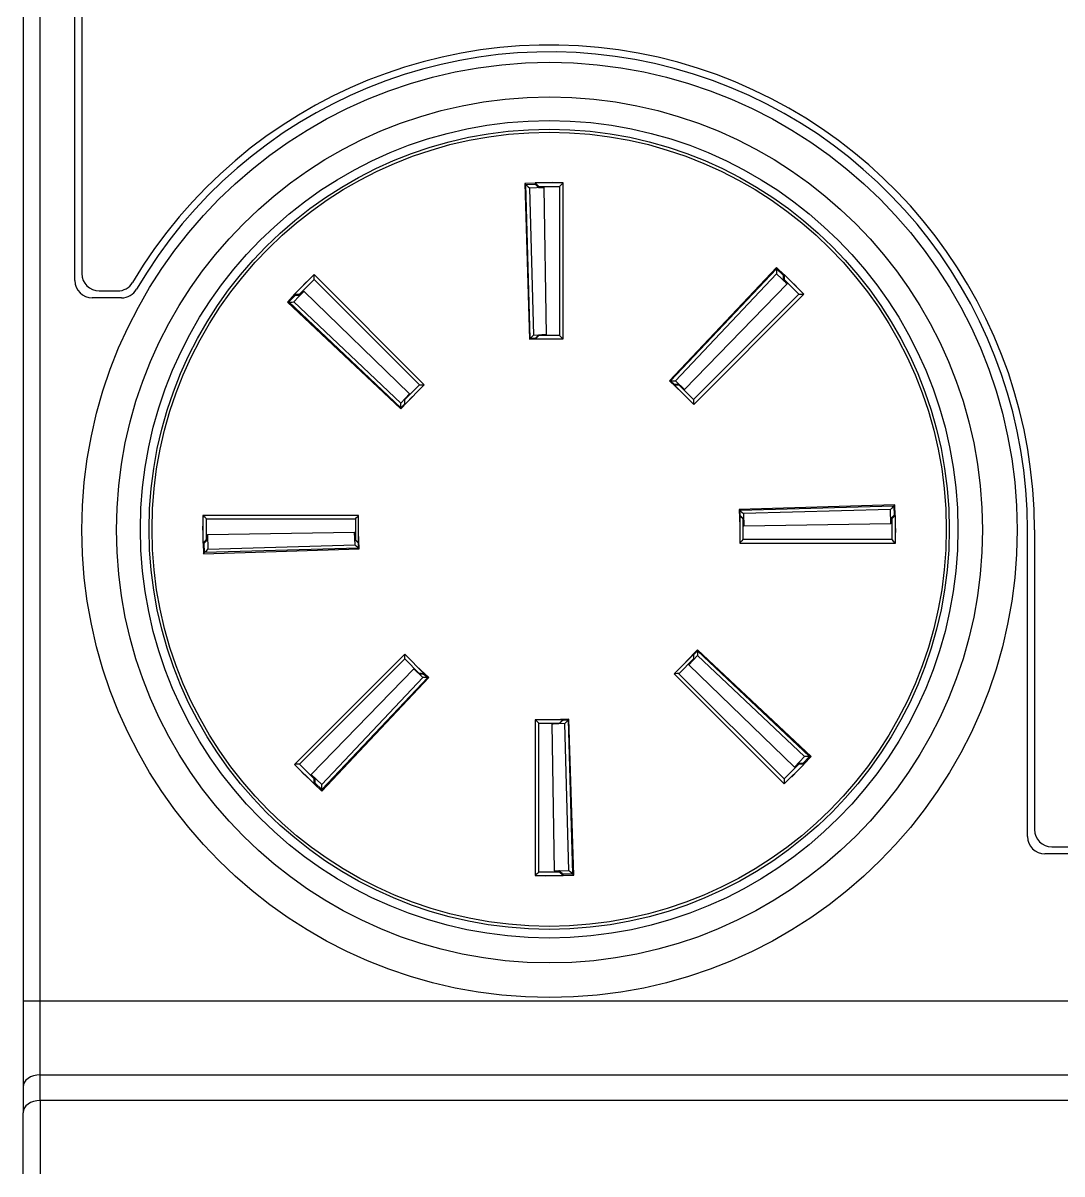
# Model space of a CAD drawing. Header units: millimetres. Extents: x -1721 to 4288, y -273 to 2028.
# Drawn here: x 113.99 to 137.99, y 1297.26 to 1323.84 of the extents above; entities that cross this region are included whole.
import ezdxf

# ---------------------------------------------------------------- set-up
doc = ezdxf.new("R2010")
doc.units = ezdxf.units.MM
doc.header["$LTSCALE"] = 5
doc.header["$MEASUREMENT"] = 0
doc.layers.add('圖框', color=7, linetype='CONTINUOUS')

msp = doc.modelspace()

# ---------------------------------------------------------------- linework, layer by layer
at = {"layer": '圖框'}
for p, q in [((113.993, 1340.137), (113.993, 1301.252)), ((114.393, 1301.252), (114.393, 1340.137)), ((115.193, 1317.897), (115.193, 1338.937)), ((115.353, 1338.777), (115.353, 1318.057)), ((125.825, 1320.147), (125.58, 1320.14)), ((125.58, 1320.14), (125.605, 1320.115)), ((125.58, 1320.14), (125.69, 1316.541)), ((125.605, 1320.115), (125.825, 1320.122)), ((125.707, 1316.559), (125.606, 1320.115)), ((126.024, 1320.045), (125.688, 1320.034)), ((125.688, 1320.034), (125.784, 1316.638)), ((125.825, 1320.153), (125.825, 1320.122)), ((126.465, 1320.153), (125.825, 1320.153)), ((125.825, 1320.153), (125.825, 1320.153)), ((125.905, 1320.046), (125.905, 1320.07)), ((125.905, 1320.07), (126.385, 1320.07)), ((126.219, 1320.159), (126.022, 1320.153)), ((126.024, 1320.045), (126.076, 1316.647)), ((126.219, 1320.159), (126.214, 1320.153)), ((126.219, 1320.153), (126.219, 1320.159)), ((126.385, 1320.07), (126.385, 1316.63)), ((126.465, 1320.153), (126.465, 1320.153)), ((126.465, 1316.553), (126.465, 1320.153)), ((131.393, 1318.201), (128.926, 1315.578)), ((131.393, 1318.201), (131.394, 1318.165)), ((131.572, 1318.032), (131.393, 1318.201)), ((120.715, 1318.037), (120.262, 1317.584)), ((120.378, 1317.581), (120.717, 1317.921)), ((120.715, 1318.037), (120.715, 1318.036)), ((123.26, 1315.491), (120.715, 1318.036)), ((120.717, 1317.921), (123.15, 1315.488)), ((128.95, 1315.579), (131.394, 1318.165)), ((131.395, 1318.05), (129.061, 1315.58)), ((131.394, 1318.165), (131.554, 1318.014)), ((131.64, 1317.819), (131.395, 1318.05)), ((131.576, 1318.036), (131.554, 1318.015)), ((131.557, 1317.904), (131.573, 1317.921)), ((131.573, 1317.921), (131.913, 1317.581)), ((132.028, 1317.584), (131.576, 1318.037)), ((131.576, 1318.036), (131.576, 1318.037)), ((115.753, 1317.657), (116.178, 1317.657)), ((120.479, 1317.648), (120.249, 1317.403)), ((120.537, 1317.867), (120.402, 1317.723)), ((120.479, 1317.648), (122.919, 1315.282)), ((120.537, 1317.867), (120.537, 1317.859)), ((120.541, 1317.863), (120.537, 1317.867)), ((131.64, 1317.819), (129.274, 1315.38)), ((131.859, 1317.762), (131.715, 1317.897)), ((131.859, 1317.762), (131.85, 1317.762)), ((131.855, 1317.758), (131.859, 1317.762)), ((116.269, 1317.497), (115.593, 1317.497)), ((120.266, 1317.58), (120.098, 1317.401)), ((120.098, 1317.401), (120.134, 1317.402)), ((120.098, 1317.401), (122.721, 1314.934)), ((120.134, 1317.402), (120.284, 1317.562)), ((122.72, 1314.959), (120.134, 1317.402)), ((120.249, 1317.403), (122.719, 1315.069)), ((120.262, 1317.584), (120.262, 1317.584)), ((120.262, 1317.584), (120.284, 1317.562)), ((120.395, 1317.565), (120.378, 1317.581)), ((131.913, 1317.581), (129.48, 1315.149)), ((129.483, 1315.038), (132.028, 1317.584)), ((132.028, 1317.584), (132.028, 1317.584)), ((125.784, 1316.638), (126.076, 1316.647)), ((125.905, 1316.63), (125.905, 1316.636)), ((126.385, 1316.63), (125.905, 1316.63)), ((125.69, 1316.541), (125.707, 1316.559)), ((125.69, 1316.541), (126.078, 1316.553)), ((125.826, 1316.563), (125.707, 1316.559)), ((125.825, 1316.562), (125.825, 1316.553)), ((125.825, 1316.553), (126.465, 1316.553)), ((125.825, 1316.553), (125.825, 1316.553)), ((126.465, 1316.553), (126.465, 1316.553)), ((128.926, 1315.578), (128.95, 1315.579)), ((128.926, 1315.578), (129.209, 1315.312)), ((129.037, 1315.497), (128.951, 1315.579)), ((129.061, 1315.58), (129.274, 1315.38)), ((122.719, 1315.069), (122.919, 1315.282)), ((122.808, 1315.038), (123.26, 1315.491)), ((123.15, 1315.488), (122.81, 1315.149)), ((123.26, 1315.491), (123.26, 1315.491)), ((129.037, 1315.497), (129.03, 1315.491)), ((129.03, 1315.491), (129.483, 1315.038)), ((129.03, 1315.491), (129.03, 1315.491)), ((129.141, 1315.488), (129.145, 1315.492)), ((129.48, 1315.149), (129.141, 1315.488)), ((122.801, 1315.045), (122.72, 1314.959)), ((122.721, 1314.934), (122.986, 1315.217)), ((122.801, 1315.045), (122.808, 1315.038)), ((122.81, 1315.149), (122.806, 1315.153)), ((122.808, 1315.038), (122.808, 1315.038)), ((129.483, 1315.038), (129.483, 1315.038)), ((122.721, 1314.934), (122.72, 1314.959)), ((134.132, 1312.719), (130.533, 1312.608)), ((130.533, 1312.608), (130.551, 1312.592)), ((130.533, 1312.608), (130.545, 1312.221)), ((130.551, 1312.592), (134.107, 1312.693)), ((130.555, 1312.473), (130.551, 1312.592)), ((134.026, 1312.611), (130.63, 1312.514)), ((134.037, 1312.275), (134.026, 1312.611)), ((134.132, 1312.719), (134.107, 1312.693)), ((134.107, 1312.693), (134.114, 1312.473)), ((134.139, 1312.473), (134.132, 1312.719)), ((121.745, 1312.473), (118.145, 1312.473)), ((118.145, 1312.473), (118.145, 1311.833)), ((118.145, 1312.473), (118.145, 1312.473)), ((118.229, 1312.393), (121.669, 1312.393)), ((118.229, 1311.913), (118.229, 1312.393)), ((121.669, 1312.393), (121.669, 1311.913)), ((121.745, 1311.833), (121.745, 1312.473)), ((121.745, 1312.473), (121.745, 1312.473)), ((130.545, 1312.473), (130.545, 1311.833)), ((130.554, 1312.473), (130.545, 1312.473)), ((130.545, 1312.473), (130.545, 1312.473)), ((130.622, 1311.913), (130.622, 1312.393)), ((130.622, 1312.393), (130.628, 1312.393)), ((130.63, 1312.514), (130.639, 1312.222)), ((134.038, 1312.393), (134.062, 1312.393)), ((134.062, 1312.393), (134.062, 1311.913)), ((134.145, 1312.473), (134.114, 1312.473)), ((134.145, 1311.833), (134.145, 1312.473)), ((134.145, 1312.473), (134.145, 1312.473)), ((118.145, 1312.228), (118.139, 1312.227)), ((118.139, 1312.227), (118.145, 1312.222)), ((118.139, 1312.227), (118.145, 1312.03)), ((118.254, 1312.032), (121.652, 1312.084)), ((121.661, 1311.792), (121.652, 1312.084)), ((121.757, 1311.698), (121.745, 1312.086)), ((134.037, 1312.275), (130.639, 1312.222)), ((134.151, 1312.079), (134.145, 1312.276)), ((134.151, 1312.079), (134.145, 1312.085)), ((134.145, 1312.079), (134.151, 1312.079)), ((137.193, 1305.057), (137.193, 1312.137)), ((137.353, 1312.137), (137.353, 1305.217)), ((118.145, 1311.833), (118.176, 1311.833)), ((118.145, 1311.833), (118.145, 1311.833)), ((118.151, 1311.833), (118.159, 1311.588)), ((118.183, 1311.614), (118.177, 1311.833)), ((118.252, 1311.913), (118.229, 1311.913)), ((118.254, 1312.032), (118.264, 1311.696)), ((118.264, 1311.696), (121.661, 1311.792)), ((121.669, 1311.913), (121.663, 1311.913)), ((121.736, 1311.834), (121.74, 1311.715)), ((121.736, 1311.833), (121.745, 1311.833)), ((121.745, 1311.833), (121.745, 1311.833)), ((130.545, 1311.833), (134.145, 1311.833)), ((130.545, 1311.833), (130.545, 1311.833)), ((134.062, 1311.913), (130.622, 1311.913)), ((134.145, 1311.833), (134.145, 1311.833)), ((118.159, 1311.588), (121.757, 1311.698)), ((118.159, 1311.588), (118.183, 1311.614)), ((121.74, 1311.715), (118.184, 1311.614)), ((121.757, 1311.698), (121.74, 1311.715)), ((122.808, 1309.268), (120.262, 1306.723)), ((120.378, 1306.725), (122.81, 1309.158)), ((123.26, 1308.816), (122.808, 1309.268)), ((122.808, 1309.268), (122.808, 1309.268)), ((122.81, 1309.158), (123.15, 1308.818)), ((129.483, 1309.268), (129.03, 1308.816)), ((129.141, 1308.818), (129.48, 1309.158)), ((129.57, 1309.372), (129.304, 1309.09)), ((129.572, 1309.238), (129.372, 1309.025)), ((129.48, 1309.158), (129.484, 1309.154)), ((129.489, 1309.262), (129.483, 1309.268)), ((129.483, 1309.268), (129.483, 1309.268)), ((129.489, 1309.261), (129.571, 1309.348)), ((129.57, 1309.372), (129.571, 1309.348)), ((132.193, 1306.906), (129.57, 1309.372)), ((129.571, 1309.348), (132.157, 1306.905)), ((132.042, 1306.904), (129.572, 1309.238)), ((120.651, 1306.488), (123.017, 1308.927)), ((123.229, 1308.727), (123.017, 1308.927)), ((123.364, 1308.729), (123.082, 1308.994)), ((131.811, 1306.659), (129.372, 1309.025)), ((120.896, 1306.257), (123.229, 1308.727)), ((123.34, 1308.728), (120.897, 1306.142)), ((120.898, 1306.106), (123.364, 1308.729)), ((123.15, 1308.818), (123.146, 1308.814)), ((123.253, 1308.809), (123.34, 1308.728)), ((123.254, 1308.809), (123.26, 1308.816)), ((123.26, 1308.816), (123.26, 1308.816)), ((123.364, 1308.729), (123.34, 1308.728)), ((129.03, 1308.816), (129.03, 1308.816)), ((129.03, 1308.816), (131.576, 1306.27)), ((131.573, 1306.386), (129.141, 1308.818)), ((126.465, 1307.753), (125.825, 1307.753)), ((125.825, 1307.753), (125.825, 1307.753)), ((125.825, 1307.753), (125.825, 1304.153)), ((125.905, 1307.677), (126.385, 1307.677)), ((125.905, 1304.237), (125.905, 1307.677)), ((126.6, 1307.765), (126.213, 1307.753)), ((126.506, 1307.669), (126.214, 1307.66)), ((126.267, 1304.262), (126.214, 1307.66)), ((126.385, 1307.677), (126.385, 1307.671)), ((126.465, 1307.744), (126.465, 1307.753)), ((126.465, 1307.753), (126.465, 1307.753)), ((126.465, 1307.744), (126.584, 1307.748)), ((126.603, 1304.272), (126.506, 1307.669)), ((126.6, 1307.765), (126.584, 1307.748)), ((126.584, 1307.748), (126.685, 1304.192)), ((126.711, 1304.167), (126.6, 1307.765)), ((131.811, 1306.659), (132.042, 1306.904)), ((131.896, 1306.742), (131.913, 1306.725)), ((132.157, 1306.905), (132.006, 1306.745)), ((132.028, 1306.723), (132.006, 1306.745)), ((132.024, 1306.727), (132.193, 1306.906)), ((132.193, 1306.906), (132.157, 1306.905)), ((120.262, 1306.723), (120.262, 1306.723)), ((120.262, 1306.723), (120.715, 1306.27)), ((120.717, 1306.386), (120.378, 1306.725)), ((120.436, 1306.549), (120.432, 1306.545)), ((120.432, 1306.545), (120.44, 1306.545)), ((120.432, 1306.545), (120.575, 1306.41)), ((120.651, 1306.488), (120.896, 1306.257)), ((131.913, 1306.725), (131.573, 1306.386)), ((131.576, 1306.27), (132.028, 1306.723)), ((131.754, 1306.44), (131.889, 1306.583)), ((132.028, 1306.723), (132.028, 1306.723)), ((120.715, 1306.27), (120.737, 1306.292)), ((120.715, 1306.27), (120.715, 1306.27)), ((120.734, 1306.403), (120.717, 1306.386)), ((120.719, 1306.275), (120.898, 1306.106)), ((120.897, 1306.142), (120.737, 1306.292)), ((131.576, 1306.27), (131.576, 1306.27)), ((131.75, 1306.444), (131.754, 1306.44)), ((131.754, 1306.44), (131.754, 1306.448)), ((120.898, 1306.106), (120.897, 1306.142)), ((166.793, 1304.657), (137.593, 1304.657)), ((137.753, 1304.817), (166.633, 1304.817)), ((125.825, 1304.153), (126.465, 1304.153)), ((125.825, 1304.153), (125.825, 1304.153)), ((126.385, 1304.237), (125.905, 1304.237)), ((126.071, 1304.147), (126.077, 1304.153)), ((126.071, 1304.147), (126.268, 1304.153)), ((126.071, 1304.153), (126.071, 1304.147)), ((126.267, 1304.262), (126.603, 1304.272)), ((126.385, 1304.261), (126.385, 1304.237)), ((126.685, 1304.191), (126.465, 1304.185)), ((126.465, 1304.153), (126.465, 1304.185)), ((126.465, 1304.159), (126.711, 1304.167)), ((126.465, 1304.153), (126.465, 1304.153)), ((126.711, 1304.167), (126.685, 1304.191)), ((114.393, 1301.252), (113.993, 1301.252)), ((113.993, 1301.252), (113.993, 1299.272)), ((114.393, 1299.555), (114.393, 1301.252)), ((167.993, 1301.252), (114.393, 1301.252)), ((114.393, 1298.96), (114.393, 1299.555)), ((114.393, 1299.555), (167.993, 1299.555)), ((113.993, 1299.272), (113.993, 1298.678)), ((114.393, 1298.96), (114.393, 1297.263)), ((167.993, 1298.96), (114.393, 1298.96)), ((113.993, 1297.263), (113.993, 1298.678))]:
    msp.add_line(p, q, dxfattribs=at)
for centre, radius in [((126.153, 1312.137), 10.8), ((126.153, 1312.137), 10), ((126.145, 1312.153), 9.44), ((126.145, 1312.153), 9.24), ((126.145, 1312.153), 9.171)]:
    msp.add_circle(centre, radius, dxfattribs=at)
for centre, radius, start, end in [((126.153, 1312.137), 11.2, 0, 149.3132), ((126.153, 1312.137), 11.04, 0, 149.7684), ((115.753, 1318.057), 0.4, 180, 270), ((115.593, 1317.897), 0.4, 180, 270), ((116.178, 1318.057), 0.4, 270, 329.3132), ((116.269, 1317.897), 0.4, 270, 329.7684), ((137.753, 1305.217), 0.4, 180, 270), ((137.593, 1305.057), 0.4, 180, 270)]:
    msp.add_arc(centre, radius, start, end, dxfattribs=at)
for centre, major_axis, ratio, start_param, end_param in [((125.608, 1320.036), (0.0025, -0.08), 0.052408, 3.044869, 3.089233), ((125.688, 1320.038), (0.0822, -0.0775), 0.022211, 3.21616, 4.734648), ((125.905, 1320.073), (0.08, -0.08), 0.022211, 3.1638, 4.734597), ((125.905, 1320.125), (-0.08, -0.0025), 0.052313, 6.281576, 6.29289), ((126.385, 1320.073), (-0.08, -0.08), 0.022211, 1.548589, 3.119385), ((120.715, 1317.923), (0, -0.113), 0.022211, 1.548589, 3.119385), ((131.397, 1318.052), (0.003, -0.113), 0.022211, 3.21616, 4.734648), ((131.339, 1318.107), (-0.0548, -0.0583), 0.052408, 3.044869, 3.089233), ((131.612, 1317.96), (-0.0583, 0.0548), 0.052313, 6.281576, 6.29289), ((131.576, 1317.923), (0, -0.113), 0.022211, 3.1638, 4.734597), ((120.247, 1317.405), (0.113, 0.003), 0.022211, 3.21616, 4.734648), ((120.192, 1317.347), (0.0583, -0.0548), 0.052408, 3.044869, 3.089233), ((120.375, 1317.584), (0.113, 0), 0.022211, 3.1638, 4.734597), ((120.339, 1317.62), (-0.0548, -0.0583), 0.052313, 6.281576, 6.29289), ((131.915, 1317.584), (-0.113, 0), 0.022211, 1.548589, 3.119385), ((125.784, 1316.642), (-0.0777, -0.0824), 0.022211, 0.074619, 1.54864), ((125.905, 1316.633), (-0.08, -0.08), 0.022211, 0.022208, 1.548589), ((126.385, 1316.633), (-0.08, 0.08), 0.022211, 1.593004, 3.119385), ((125.787, 1316.561), (0.08, 0.0025), 0.052582, 3.044591, 3.089058), ((125.905, 1316.565), (-0.08, -0.0025), 0.052557, 6.180469, 6.281561), ((129.009, 1315.524), (0.0583, -0.0548), 0.052582, 3.044591, 3.089058), ((129.064, 1315.582), (-0.113, -0.003), 0.022211, 0.074619, 1.54864), ((123.147, 1315.491), (-0.113, 0), 0.022211, 1.593004, 3.119385), ((129.143, 1315.491), (-0.113, 0), 0.022211, 0.022208, 1.548589), ((129.095, 1315.443), (-0.0583, 0.0548), 0.052557, 6.180469, 6.281561), ((122.716, 1315.072), (-0.003, 0.113), 0.022211, 3.216212, 4.690233), ((122.856, 1315.103), (-0.0548, -0.0583), 0.052557, 6.180469, 6.281561), ((122.808, 1315.152), (0, -0.113), 0.022211, 0.022208, 1.548589), ((129.483, 1315.152), (0, 0.113), 0.022211, 1.593004, 3.119385), ((122.775, 1315.017), (0.0548, 0.0583), 0.052582, 3.044591, 3.089058), ((130.553, 1312.512), (0.0025, -0.08), 0.052582, 3.044591, 3.089058), ((130.633, 1312.514), (-0.0824, 0.0777), 0.022211, 0.074619, 1.54864), ((134.03, 1312.611), (-0.0775, -0.0822), 0.022211, 3.21616, 4.734648), ((134.028, 1312.691), (-0.08, -0.0025), 0.052408, 3.044869, 3.089233), ((118.225, 1312.393), (0.08, -0.08), 0.022211, 1.548589, 3.119385), ((121.665, 1312.393), (-0.08, -0.08), 0.022211, 1.593004, 3.119385), ((130.625, 1312.393), (-0.08, 0.08), 0.022211, 0.022208, 1.548589), ((130.557, 1312.393), (-0.0025, 0.08), 0.052557, 6.180469, 6.281561), ((134.065, 1312.393), (-0.08, -0.08), 0.022211, 3.1638, 4.734597), ((134.117, 1312.393), (-0.0025, 0.08), 0.052313, 6.281576, 6.29289), ((118.225, 1311.913), (0.08, 0.08), 0.022211, 3.1638, 4.734597), ((118.174, 1311.913), (0.0025, -0.08), 0.052313, 6.281576, 6.29289), ((121.657, 1311.792), (0.0824, -0.0777), 0.022211, 0.074619, 1.54864), ((121.665, 1311.913), (0.08, -0.08), 0.022211, 0.022208, 1.548589), ((121.734, 1311.913), (0.0025, -0.08), 0.052557, 6.180469, 6.281561), ((130.625, 1311.913), (0.08, 0.08), 0.022211, 1.593004, 3.119385), ((134.065, 1311.913), (-0.08, 0.08), 0.022211, 1.548589, 3.119385), ((118.263, 1311.616), (0.08, 0.0025), 0.052408, 3.044869, 3.089233), ((118.261, 1311.696), (0.0775, 0.0822), 0.022211, 3.21616, 4.734648), ((121.737, 1311.795), (-0.0025, 0.08), 0.052582, 3.044591, 3.089058), ((122.808, 1309.155), (0, -0.113), 0.022211, 1.593004, 3.119385), ((129.483, 1309.155), (0, 0.113), 0.022211, 0.022208, 1.548589), ((129.434, 1309.204), (0.0548, 0.0583), 0.052557, 6.180469, 6.281561), ((129.574, 1309.235), (0.003, -0.113), 0.022211, 3.216212, 4.690233), ((129.516, 1309.29), (-0.0548, -0.0583), 0.052582, 3.044591, 3.089058), ((123.147, 1308.816), (0.113, 0), 0.022211, 0.022208, 1.548589), ((123.227, 1308.725), (0.113, 0.003), 0.022211, 0.074619, 1.54864), ((123.196, 1308.864), (0.0583, -0.0548), 0.052557, 6.180469, 6.281561), ((123.282, 1308.783), (-0.0583, 0.0548), 0.052582, 3.044591, 3.089058), ((129.143, 1308.816), (0.113, 0), 0.022211, 1.593004, 3.119385), ((125.905, 1307.673), (0.08, -0.08), 0.022211, 1.593004, 3.119385), ((126.385, 1307.673), (0.08, 0.08), 0.022211, 0.022208, 1.548589), ((126.385, 1307.742), (0.08, 0.0025), 0.052557, 6.180469, 6.281561), ((126.506, 1307.665), (0.0777, 0.0824), 0.022211, 0.074619, 1.54864), ((126.504, 1307.746), (-0.08, -0.0025), 0.052582, 3.044591, 3.089058), ((131.952, 1306.687), (0.0548, 0.0583), 0.052313, 6.281576, 6.29289), ((132.044, 1306.902), (0.113, 0.003), 0.022211, 0.074568, 1.593056), ((132.099, 1306.96), (-0.0583, 0.0548), 0.052408, 3.044869, 3.089233), ((120.375, 1306.723), (0.113, 0), 0.022211, 1.548589, 3.119385), ((131.915, 1306.723), (-0.113, 0), 0.022211, 3.1638, 4.734597), ((120.715, 1306.383), (0, 0.113), 0.022211, 3.1638, 4.734597), ((120.678, 1306.347), (0.0583, -0.0548), 0.052313, 6.281576, 6.29289), ((120.894, 1306.255), (-0.003, 0.113), 0.022211, 3.21616, 4.734648), ((131.576, 1306.383), (0, 0.113), 0.022211, 1.548589, 3.119385), ((120.952, 1306.2), (0.0548, 0.0583), 0.052408, 3.044869, 3.089233), ((125.905, 1304.233), (0.08, 0.08), 0.022211, 1.548589, 3.119385), ((126.385, 1304.233), (-0.08, 0.08), 0.022211, 3.1638, 4.734597), ((126.385, 1304.182), (0.08, 0.0025), 0.052313, 6.281576, 6.29289), ((126.603, 1304.269), (-0.0822, 0.0775), 0.022211, 3.21616, 4.734648), ((126.683, 1304.271), (-0.0025, 0.08), 0.052408, 3.044869, 3.089233), ((114.393, 1299.272), (-0.4, 0), 0.707107, 4.712389, 6.283185), ((114.393, 1298.678), (-0.4, 0), 0.707107, 4.712389, 6.283185)]:
    msp.add_ellipse(centre, major_axis=major_axis, ratio=ratio, start_param=start_param, end_param=end_param, dxfattribs=at)
for points, knots in [([(125.825, 1320.122), (125.825, 1320.122), (125.826, 1320.121), (125.827, 1320.119), (125.829, 1320.118), (125.834, 1320.112), (125.84, 1320.106), (125.855, 1320.091), (125.866, 1320.08), (125.881, 1320.065), (125.886, 1320.061), (125.893, 1320.054), (125.895, 1320.052), (125.899, 1320.049), (125.9, 1320.049), (125.902, 1320.047), (125.902, 1320.047), (125.904, 1320.046), (125.904, 1320.046), (125.905, 1320.046)], [-0.01945652, -0.01945652, -0.01945652, -0.01945652, -0.01788384, -0.01788384, -0.01591472, -0.01591472, -0.01197647, -0.01197647, -0.00598824, -0.00598824, -0.00299412, -0.00299412, -0.00149706, -0.00149706, -0.00074853, -0.00074853, -0.00037426, -0.00037426, -0.00001377, -0.00001377, -0.00001377, -0.00001377]), ([(131.554, 1318.014), (131.554, 1318.014), (131.554, 1318.014), (131.553, 1318.011), (131.553, 1318.009), (131.553, 1318.001), (131.553, 1317.993), (131.553, 1317.972), (131.553, 1317.956), (131.553, 1317.935), (131.553, 1317.928), (131.554, 1317.918), (131.554, 1317.915), (131.554, 1317.911), (131.554, 1317.91), (131.555, 1317.908), (131.555, 1317.907), (131.556, 1317.906), (131.556, 1317.905), (131.557, 1317.904)], [-0.01945652, -0.01945652, -0.01945652, -0.01945652, -0.01788384, -0.01788384, -0.01591472, -0.01591472, -0.01197647, -0.01197647, -0.00598824, -0.00598824, -0.00299412, -0.00299412, -0.00149706, -0.00149706, -0.00074853, -0.00074853, -0.00037426, -0.00037426, -0.00001377, -0.00001377, -0.00001377, -0.00001377]), ([(120.284, 1317.562), (120.284, 1317.562), (120.285, 1317.562), (120.288, 1317.561), (120.29, 1317.561), (120.298, 1317.561), (120.306, 1317.561), (120.327, 1317.561), (120.342, 1317.561), (120.364, 1317.561), (120.371, 1317.561), (120.38, 1317.562), (120.383, 1317.562), (120.388, 1317.562), (120.389, 1317.563), (120.391, 1317.563), (120.392, 1317.563), (120.393, 1317.564), (120.394, 1317.564), (120.395, 1317.565)], [-0.01945652, -0.01945652, -0.01945652, -0.01945652, -0.01788384, -0.01788384, -0.01591472, -0.01591472, -0.01197647, -0.01197647, -0.00598824, -0.00598824, -0.00299412, -0.00299412, -0.00149706, -0.00149706, -0.00074853, -0.00074853, -0.00037426, -0.00037426, -0.00001377, -0.00001377, -0.00001377, -0.00001377]), ([(125.905, 1316.636), (125.904, 1316.636), (125.904, 1316.635), (125.902, 1316.635), (125.901, 1316.634), (125.9, 1316.633), (125.898, 1316.632), (125.895, 1316.629), (125.893, 1316.627), (125.885, 1316.62), (125.88, 1316.615), (125.865, 1316.6), (125.854, 1316.589), (125.84, 1316.575), (125.834, 1316.57), (125.829, 1316.565), (125.827, 1316.564), (125.826, 1316.563), (125.826, 1316.563), (125.826, 1316.563)], [0.00001375, 0.00001375, 0.00001375, 0.00001375, 0.00037925, 0.00037925, 0.00075851, 0.00075851, 0.00151701, 0.00151701, 0.00303403, 0.00303403, 0.00606805, 0.00606805, 0.01213611, 0.01213611, 0.01608212, 0.01608212, 0.01805513, 0.01805513, 0.01868655, 0.01868655, 0.01868655, 0.01868655]), ([(129.145, 1315.492), (129.144, 1315.493), (129.144, 1315.494), (129.142, 1315.494), (129.141, 1315.494), (129.139, 1315.495), (129.138, 1315.495), (129.133, 1315.495), (129.13, 1315.496), (129.12, 1315.496), (129.113, 1315.496), (129.091, 1315.496), (129.076, 1315.496), (129.056, 1315.496), (129.048, 1315.496), (129.041, 1315.497), (129.039, 1315.497), (129.038, 1315.497), (129.038, 1315.497), (129.037, 1315.497)], [0.00001375, 0.00001375, 0.00001375, 0.00001375, 0.00037925, 0.00037925, 0.00075851, 0.00075851, 0.00151701, 0.00151701, 0.00303403, 0.00303403, 0.00606805, 0.00606805, 0.01213611, 0.01213611, 0.01608212, 0.01608212, 0.01805513, 0.01805513, 0.01868655, 0.01868655, 0.01868655, 0.01868655]), ([(122.806, 1315.153), (122.806, 1315.152), (122.805, 1315.152), (122.805, 1315.15), (122.804, 1315.149), (122.804, 1315.147), (122.804, 1315.146), (122.803, 1315.141), (122.803, 1315.138), (122.803, 1315.128), (122.803, 1315.121), (122.803, 1315.1), (122.803, 1315.084), (122.802, 1315.064), (122.802, 1315.056), (122.802, 1315.049), (122.802, 1315.047), (122.801, 1315.046), (122.801, 1315.046), (122.801, 1315.045)], [0.00001375, 0.00001375, 0.00001375, 0.00001375, 0.00037925, 0.00037925, 0.00075851, 0.00075851, 0.00151701, 0.00151701, 0.00303403, 0.00303403, 0.00606805, 0.00606805, 0.01213611, 0.01213611, 0.01608212, 0.01608212, 0.01805513, 0.01805513, 0.01868655, 0.01868655, 0.01868655, 0.01868655]), ([(130.628, 1312.393), (130.627, 1312.394), (130.627, 1312.395), (130.627, 1312.397), (130.626, 1312.397), (130.625, 1312.399), (130.624, 1312.4), (130.621, 1312.404), (130.619, 1312.406), (130.612, 1312.413), (130.607, 1312.418), (130.592, 1312.434), (130.581, 1312.444), (130.567, 1312.459), (130.562, 1312.465), (130.557, 1312.47), (130.556, 1312.471), (130.555, 1312.473), (130.555, 1312.473), (130.555, 1312.473)], [0.00001375, 0.00001375, 0.00001375, 0.00001375, 0.00037925, 0.00037925, 0.00075851, 0.00075851, 0.00151701, 0.00151701, 0.00303403, 0.00303403, 0.00606805, 0.00606805, 0.01213611, 0.01213611, 0.01608212, 0.01608212, 0.01805513, 0.01805513, 0.01868655, 0.01868655, 0.01868655, 0.01868655]), ([(134.114, 1312.473), (134.114, 1312.473), (134.113, 1312.473), (134.111, 1312.471), (134.11, 1312.47), (134.104, 1312.464), (134.098, 1312.459), (134.083, 1312.444), (134.072, 1312.433), (134.057, 1312.418), (134.052, 1312.413), (134.046, 1312.406), (134.044, 1312.403), (134.041, 1312.4), (134.041, 1312.399), (134.039, 1312.397), (134.039, 1312.396), (134.038, 1312.395), (134.038, 1312.394), (134.038, 1312.393)], [-0.01945652, -0.01945652, -0.01945652, -0.01945652, -0.01788384, -0.01788384, -0.01591472, -0.01591472, -0.01197647, -0.01197647, -0.00598824, -0.00598824, -0.00299412, -0.00299412, -0.00149706, -0.00149706, -0.00074853, -0.00074853, -0.00037426, -0.00037426, -0.00001377, -0.00001377, -0.00001377, -0.00001377]), ([(118.177, 1311.833), (118.177, 1311.833), (118.177, 1311.834), (118.179, 1311.835), (118.181, 1311.837), (118.187, 1311.842), (118.193, 1311.848), (118.208, 1311.863), (118.218, 1311.874), (118.233, 1311.889), (118.238, 1311.894), (118.245, 1311.901), (118.247, 1311.903), (118.249, 1311.907), (118.25, 1311.908), (118.251, 1311.91), (118.252, 1311.91), (118.252, 1311.912), (118.252, 1311.912), (118.252, 1311.913)], [-0.01945652, -0.01945652, -0.01945652, -0.01945652, -0.01788384, -0.01788384, -0.01591472, -0.01591472, -0.01197647, -0.01197647, -0.00598824, -0.00598824, -0.00299412, -0.00299412, -0.00149706, -0.00149706, -0.00074853, -0.00074853, -0.00037426, -0.00037426, -0.00001377, -0.00001377, -0.00001377, -0.00001377]), ([(121.663, 1311.913), (121.663, 1311.912), (121.663, 1311.912), (121.664, 1311.91), (121.664, 1311.909), (121.666, 1311.908), (121.667, 1311.906), (121.669, 1311.903), (121.672, 1311.901), (121.678, 1311.894), (121.683, 1311.888), (121.699, 1311.873), (121.709, 1311.862), (121.723, 1311.848), (121.729, 1311.842), (121.734, 1311.837), (121.735, 1311.835), (121.736, 1311.834), (121.736, 1311.834), (121.736, 1311.834)], [0.00001375, 0.00001375, 0.00001375, 0.00001375, 0.00037925, 0.00037925, 0.00075851, 0.00075851, 0.00151701, 0.00151701, 0.00303403, 0.00303403, 0.00606805, 0.00606805, 0.01213611, 0.01213611, 0.01608212, 0.01608212, 0.01805513, 0.01805513, 0.01868655, 0.01868655, 0.01868655, 0.01868655]), ([(129.484, 1309.154), (129.485, 1309.154), (129.485, 1309.155), (129.486, 1309.157), (129.486, 1309.157), (129.487, 1309.16), (129.487, 1309.161), (129.487, 1309.166), (129.488, 1309.169), (129.488, 1309.179), (129.488, 1309.186), (129.488, 1309.207), (129.488, 1309.222), (129.488, 1309.243), (129.488, 1309.25), (129.489, 1309.258), (129.489, 1309.26), (129.489, 1309.261), (129.489, 1309.261), (129.489, 1309.261)], [0.00001375, 0.00001375, 0.00001375, 0.00001375, 0.00037925, 0.00037925, 0.00075851, 0.00075851, 0.00151701, 0.00151701, 0.00303403, 0.00303403, 0.00606805, 0.00606805, 0.01213611, 0.01213611, 0.01608212, 0.01608212, 0.01805513, 0.01805513, 0.01868655, 0.01868655, 0.01868655, 0.01868655]), ([(123.146, 1308.814), (123.146, 1308.814), (123.147, 1308.813), (123.149, 1308.813), (123.149, 1308.812), (123.152, 1308.812), (123.153, 1308.812), (123.158, 1308.811), (123.161, 1308.811), (123.17, 1308.811), (123.178, 1308.811), (123.199, 1308.811), (123.214, 1308.811), (123.235, 1308.81), (123.242, 1308.81), (123.25, 1308.81), (123.251, 1308.81), (123.253, 1308.81), (123.253, 1308.81), (123.253, 1308.809)], [0.00001375, 0.00001375, 0.00001375, 0.00001375, 0.00037925, 0.00037925, 0.00075851, 0.00075851, 0.00151701, 0.00151701, 0.00303403, 0.00303403, 0.00606805, 0.00606805, 0.01213611, 0.01213611, 0.01608212, 0.01608212, 0.01805513, 0.01805513, 0.01868655, 0.01868655, 0.01868655, 0.01868655]), ([(126.385, 1307.671), (126.386, 1307.671), (126.387, 1307.671), (126.389, 1307.672), (126.389, 1307.672), (126.391, 1307.674), (126.392, 1307.675), (126.396, 1307.678), (126.398, 1307.68), (126.405, 1307.686), (126.41, 1307.691), (126.426, 1307.707), (126.436, 1307.717), (126.451, 1307.732), (126.457, 1307.737), (126.462, 1307.742), (126.463, 1307.743), (126.465, 1307.744), (126.465, 1307.744), (126.465, 1307.744)], [0.00001375, 0.00001375, 0.00001375, 0.00001375, 0.00037925, 0.00037925, 0.00075851, 0.00075851, 0.00151701, 0.00151701, 0.00303403, 0.00303403, 0.00606805, 0.00606805, 0.01213611, 0.01213611, 0.01608212, 0.01608212, 0.01805513, 0.01805513, 0.01868655, 0.01868655, 0.01868655, 0.01868655]), ([(132.006, 1306.745), (132.006, 1306.745), (132.006, 1306.745), (132.003, 1306.745), (132.001, 1306.745), (131.993, 1306.746), (131.985, 1306.746), (131.964, 1306.746), (131.948, 1306.746), (131.927, 1306.746), (131.92, 1306.745), (131.91, 1306.745), (131.907, 1306.745), (131.903, 1306.744), (131.902, 1306.744), (131.9, 1306.744), (131.899, 1306.744), (131.898, 1306.743), (131.897, 1306.743), (131.896, 1306.742)], [-0.01945652, -0.01945652, -0.01945652, -0.01945652, -0.01788384, -0.01788384, -0.01591472, -0.01591472, -0.01197647, -0.01197647, -0.00598824, -0.00598824, -0.00299412, -0.00299412, -0.00149706, -0.00149706, -0.00074853, -0.00074853, -0.00037426, -0.00037426, -0.00001377, -0.00001377, -0.00001377, -0.00001377]), ([(120.737, 1306.292), (120.737, 1306.293), (120.737, 1306.293), (120.737, 1306.296), (120.737, 1306.298), (120.738, 1306.306), (120.738, 1306.314), (120.738, 1306.335), (120.738, 1306.351), (120.738, 1306.372), (120.737, 1306.379), (120.737, 1306.388), (120.737, 1306.391), (120.736, 1306.396), (120.736, 1306.397), (120.736, 1306.399), (120.736, 1306.4), (120.735, 1306.401), (120.735, 1306.402), (120.734, 1306.403)], [-0.01945652, -0.01945652, -0.01945652, -0.01945652, -0.01788384, -0.01788384, -0.01591472, -0.01591472, -0.01197647, -0.01197647, -0.00598824, -0.00598824, -0.00299412, -0.00299412, -0.00149706, -0.00149706, -0.00074853, -0.00074853, -0.00037426, -0.00037426, -0.00001377, -0.00001377, -0.00001377, -0.00001377]), ([(126.465, 1304.185), (126.465, 1304.185), (126.465, 1304.185), (126.463, 1304.187), (126.462, 1304.189), (126.456, 1304.195), (126.451, 1304.201), (126.436, 1304.216), (126.425, 1304.226), (126.41, 1304.241), (126.405, 1304.246), (126.398, 1304.253), (126.395, 1304.255), (126.392, 1304.257), (126.391, 1304.258), (126.389, 1304.259), (126.388, 1304.26), (126.387, 1304.26), (126.386, 1304.261), (126.385, 1304.261)], [-0.01945652, -0.01945652, -0.01945652, -0.01945652, -0.01788384, -0.01788384, -0.01591472, -0.01591472, -0.01197647, -0.01197647, -0.00598824, -0.00598824, -0.00299412, -0.00299412, -0.00149706, -0.00149706, -0.00074853, -0.00074853, -0.00037426, -0.00037426, -0.00001377, -0.00001377, -0.00001377, -0.00001377])]:
    msp.add_open_spline(points, degree=3, knots=knots, dxfattribs=at)
for points, weights in [([(125.905, 1320.046), (126.024, 1320.047), (126.024, 1320.045)], [0.99988353024, 0.998871770848, 0.998872104008]), ([(131.557, 1317.904), (131.641, 1317.821), (131.64, 1317.819)], [0.998291514355, 0.997281365927, 0.997281698559]), ([(120.395, 1317.565), (120.478, 1317.649), (120.479, 1317.648)], [0.998448476805, 0.997438169548, 0.997438502231]), ([(126.076, 1316.647), (126.076, 1316.644), (125.905, 1316.636)], [0.996934256033, 0.996934655387, 0.998392080821]), ([(122.919, 1315.282), (122.921, 1315.28), (122.806, 1315.153)], [0.998047545044, 0.998047944841, 0.999506997812]), ([(129.274, 1315.38), (129.272, 1315.377), (129.145, 1315.492)], [0.998179254299, 0.998179654149, 0.999638899665]), ([(130.639, 1312.222), (130.636, 1312.222), (130.628, 1312.393)], [0.997005311891, 0.997005711273, 0.998463240633]), ([(134.038, 1312.393), (134.039, 1312.275), (134.037, 1312.275)], [0.999855821781, 0.998844090552, 0.998844423702]), ([(121.652, 1312.084), (121.655, 1312.084), (121.663, 1311.913)], [0.997005311903, 0.997005711285, 0.998463240639]), ([(118.252, 1311.913), (118.251, 1312.032), (118.254, 1312.032)], [0.999883530261, 0.998871771059, 0.998872104218]), ([(129.372, 1309.025), (129.369, 1309.027), (129.484, 1309.154)], [0.998092731519, 0.998093131335, 0.999552250332]), ([(123.017, 1308.927), (123.019, 1308.929), (123.146, 1308.814)], [0.998179254236, 0.998179654086, 0.999638899652]), ([(126.214, 1307.66), (126.214, 1307.663), (126.385, 1307.671)], [0.996839512862, 0.996839912178, 0.998297199125]), ([(131.896, 1306.742), (131.813, 1306.657), (131.811, 1306.659)], [0.998448476759, 0.997438169472, 0.997438502155]), ([(120.734, 1306.403), (120.649, 1306.486), (120.651, 1306.488)], [0.99824539836, 0.997235296598, 0.997235629214]), ([(126.385, 1304.261), (126.267, 1304.259), (126.267, 1304.262)], [0.999883530235, 0.998871770807, 0.998872103967])]:
    msp.add_rational_spline(points, weights, degree=2, dxfattribs=at)

doc.saveas('drawing.dxf')
